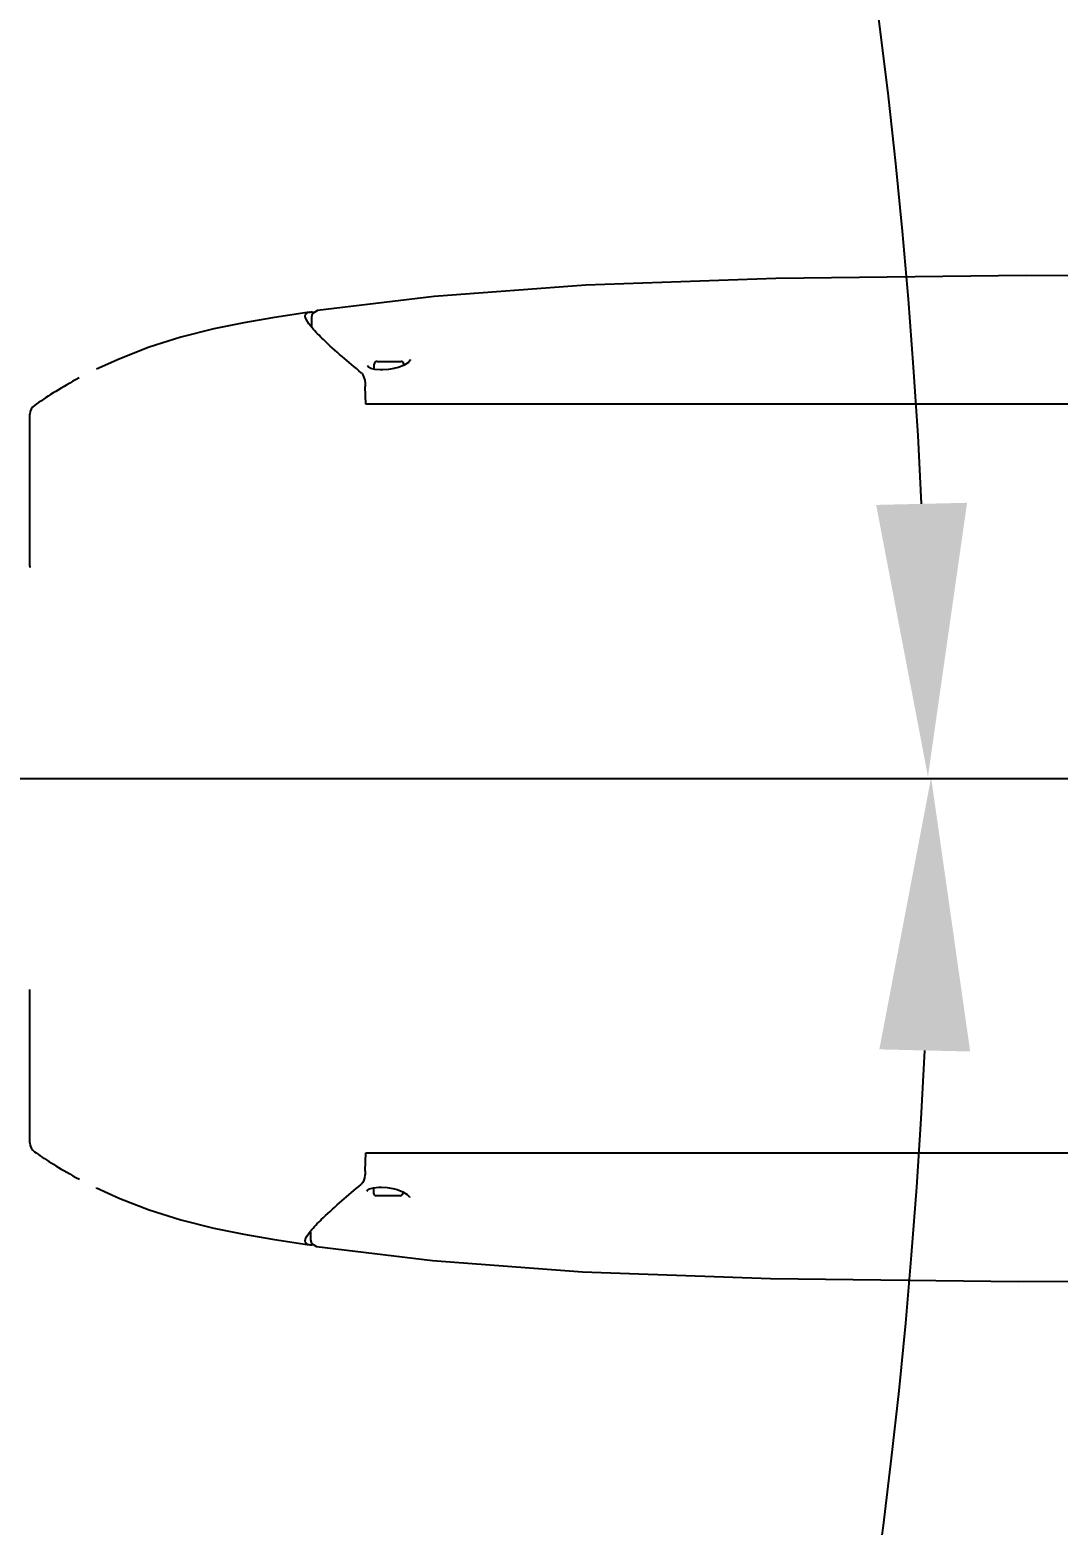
# Model space of a CAD drawing. Header units: millimetres. Extents: x 7426 to 8740, y 124 to 421.
# Drawn here: x 8524.49 to 8530.9, y 197.64 to 206.96 of the extents above; entities that cross this region are included whole.
import ezdxf

# ---------------------------------------------------------------- set-up
doc = ezdxf.new("R2010")
doc.units = ezdxf.units.MM
doc.linetypes.add('CENTER', pattern=[0.6, 0.375, -0.075, 0.075, -0.075])
for name, color, linetype in [('中心线', 7, 'Continuous'), ('外形图', 7, 'Continuous'), ('尺寸标注', 7, 'Continuous'), ('运动范围', 7, 'Continuous')]:
    doc.layers.add(name, color=color, linetype=linetype)
doc.styles.add('微软雅黑', font='msyh.ttc')
doc.dimstyles.new('尺寸标注_1_30比例', dxfattribs={"dimtxt": 2.1, "dimasz": 1.7, "dimexe": 0.5, "dimexo": 0.4, "dimgap": 0.5, "dimtad": 1, "dimdec": 1, "dimlfac": 30, "dimdsep": 46, "dimtxsty": '微软雅黑', "dimcen": 0.09, "dimadec": 0, "dimazin": 0, "dimtp": 0.01, "dimtm": 0.01, "dimtfac": 1, "dimtdec": 1, "dimtofl": 0, "dimtmove": 0, "dimatfit": 3, "dimfxl": 1, "dimtolj": 1, "dimarcsym": 0})

# ---------------------------------------------------------------- blocks, each defined once
blk = doc.blocks.new('*D1032')
at = {"layer": 'Defpoints', "color": 0}
for p in [(8479.1889, 235.7797), (8424.4634, 214.4979), (8493.6298, 202.302), (8493.6298, 202.302), (8552.9631, 202.302)]:
    blk.add_point(p, dxfattribs=at)
at = {"layer": '尺寸标注', "color": 0, "lineweight": -2}
blk.add_arc((8493.6298, 202.302), 36.4595, 2.67178, 167.32822, dxfattribs=at)
at = {"layer": '尺寸标注', "color": 0}
for points in [[(8457.7805, 210.3557), (8458.3362, 210.2443), (8457.7242, 208.6331)], [(8529.7663, 203.9949), (8530.3328, 204.0082), (8530.0892, 202.302)]]:
    blk.add_solid(points, dxfattribs=at)
at = {"layer": '尺寸标注', "color": 0, "insert": (8501.3478, 239.5612), "char_height": 2.1, "attachment_point": 5, "rotation": 348.29694, "style": '微软雅黑'}
blk.add_mtext('\\A1;+\\A1;170%%d', dxfattribs=at)
blk = doc.blocks.new('*D1033')
at = {"layer": 'Defpoints', "color": 0}
for p in [(8493.6379, 202.2945), (8493.6379, 202.2945), (8563.8712, 202.2945), (8424.4716, 190.0986), (8479.1924, 168.8062)]:
    blk.add_point(p, dxfattribs=at)
at = {"layer": '尺寸标注', "color": 0, "lineweight": -2}
blk.add_arc((8493.6379, 202.2945), 36.471, 192.67093, 357.32907, dxfattribs=at)
at = {"layer": '尺寸标注', "color": 0}
for points in [[(8530.3526, 200.5884), (8529.7861, 200.6016), (8530.1089, 202.2945)], [(8458.3329, 194.3502), (8457.7772, 194.2389), (8457.7209, 195.9614)]]:
    blk.add_solid(points, dxfattribs=at)
at = {"layer": '尺寸标注', "color": 0, "insert": (8502.5114, 168.5617), "char_height": 2.1, "attachment_point": 5, "rotation": 14.73786, "style": '微软雅黑'}
blk.add_mtext('\\A1;-\\A1;170%%d', dxfattribs=at)

msp = doc.modelspace()

# ---------------------------------------------------------------- linework, layer by layer
at = {"layer": '中心线', "linetype": 'CENTER', "ltscale": 50}
msp.add_line((8493.5579, 202.2895), (8563.7912, 202.2895), dxfattribs=at)
at = {"layer": '外形图', "linetype": 'Continuous'}
for p, q in [((8526.2838, 205.2059), (8526.251, 205.1868)), ((8526.2839, 205.2059), (8526.2838, 205.2059)), ((8526.2458, 205.1674), (8526.2458, 205.1077)), ((8526.251, 205.1868), (8526.2459, 205.1647)), ((8524.9074, 204.8415), (8524.9067, 204.8412)), ((8526.5967, 204.8598), (8526.5965, 204.8614)), ((8526.6411, 204.8391), (8526.6159, 204.8457)), ((8526.6382, 204.8399), (8526.6382, 204.8728)), ((8526.6738, 204.8361), (8526.6411, 204.8391)), ((8526.6549, 204.8895), (8526.8049, 204.8895)), ((8526.6829, 204.836), (8526.6738, 204.8361)), ((8526.6908, 204.8361), (8526.6829, 204.836)), ((8526.769, 204.8468), (8526.7615, 204.845)), ((8526.7882, 204.8521), (8526.769, 204.8468)), ((8526.8244, 204.8663), (8526.7882, 204.8521)), ((8526.8215, 204.8652), (8526.8215, 204.8728)), ((8526.8502, 204.8822), (8526.8244, 204.8663)), ((8526.5843, 204.6228), (8526.5819, 204.7338)), ((8524.4912, 203.614), (8524.4912, 204.5606)), ((8537.2835, 204.6228), (8526.5843, 204.6228)), ((8524.4912, 200.971), (8524.4912, 200.9748)), ((8524.4912, 200.965), (8524.4912, 200.971)), ((8524.4912, 200.0185), (8524.4912, 200.965)), ((8524.4912, 200.8584), (8524.4912, 200.8936)), ((8524.4912, 200.0838), (8524.4912, 200.0857)), ((8526.5819, 199.8452), (8526.5843, 199.9562)), ((8526.5843, 199.9562), (8536.7288, 199.9562)), ((8524.9074, 199.7375), (8524.9067, 199.7379)), ((8526.5912, 199.7177), (8526.5913, 199.7189)), ((8526.6084, 199.7325), (8526.6328, 199.7394)), ((8526.6328, 199.7394), (8526.6654, 199.7428)), ((8526.6329, 199.7394), (8526.6329, 199.7062)), ((8526.6654, 199.7428), (8526.6776, 199.743)), ((8526.6776, 199.743), (8526.6832, 199.743)), ((8526.7539, 199.7346), (8526.7637, 199.7322)), ((8526.7636, 199.7322), (8526.7802, 199.7277)), ((8526.7802, 199.7277), (8526.8168, 199.7139)), ((8526.8162, 199.7141), (8526.8162, 199.7062)), ((8526.8168, 199.7139), (8526.8435, 199.698)), ((8526.7995, 199.6895), (8526.6495, 199.6895)), ((8525.8246, 199.4497), (8526.0043, 199.4189)), ((8526.2405, 199.4634), (8526.2405, 199.4117)), ((8526.0043, 199.4189), (8526.232, 199.3825)), ((8526.2406, 199.4143), (8526.2457, 199.3922)), ((8526.2457, 199.3922), (8526.2785, 199.3732)), ((8526.2784, 199.3732), (8526.2786, 199.3731))]:
    msp.add_line(p, q, dxfattribs=at)
for points in [[(8535.4965, 205.3508), (8534.3018, 205.3869), (8532.702, 205.4189), (8530.7043, 205.4238), (8529.141, 205.4053), (8527.9557, 205.3641), (8527.012, 205.2948), (8526.284, 205.2059)], [(8525.8246, 205.1294), (8525.6378, 205.092), (8525.4311, 205.0395), (8525.2357, 204.9774), (8525.0511, 204.9062), (8524.9067, 204.8412)], [(8526.232, 205.1965), (8526.0043, 205.1601), (8525.8246, 205.1294)], [(8526.6159, 204.8457), (8526.601, 204.8539), (8526.5967, 204.8598)], [(8526.7615, 204.845), (8526.726, 204.8385), (8526.6908, 204.8361)], [(8526.8632, 204.9004), (8526.8623, 204.8962), (8526.8502, 204.8822)], [(8524.799, 204.7866), (8524.7791, 204.7759), (8524.7597, 204.7652), (8524.7408, 204.7547), (8524.7223, 204.7442), (8524.7043, 204.7337), (8524.6867, 204.7233), (8524.6695, 204.713), (8524.6527, 204.7027), (8524.6363, 204.6925), (8524.6202, 204.6824), (8524.6045, 204.6723), (8524.589, 204.6623), (8524.574, 204.6523), (8524.5593, 204.6425), (8524.5448, 204.6326), (8524.5307, 204.6229), (8524.5197, 204.6152)], [(8524.5197, 199.9638), (8524.5298, 199.9568), (8524.5428, 199.9478), (8524.5556, 199.9391), (8524.5684, 199.9304), (8524.5816, 199.9217), (8524.5951, 199.9128), (8524.609, 199.9038), (8524.6234, 199.8946), (8524.6383, 199.8853), (8524.6537, 199.8757), (8524.6697, 199.8659), (8524.6862, 199.856), (8524.7033, 199.8459), (8524.721, 199.8357), (8524.7393, 199.8252), (8524.7585, 199.8145), (8524.7785, 199.8035), (8524.7995, 199.7922)], [(8524.9067, 199.7379), (8525.0511, 199.6728), (8525.2357, 199.6016), (8525.4311, 199.5396), (8525.6378, 199.487), (8525.8246, 199.4497)], [(8526.5913, 199.7189), (8526.5948, 199.7244), (8526.6084, 199.7325)], [(8526.6832, 199.743), (8526.7184, 199.7408), (8526.7539, 199.7346)], [(8526.8435, 199.698), (8526.8566, 199.6835), (8526.8579, 199.6787)], [(8526.2786, 199.3731), (8527.0008, 199.2848), (8527.9355, 199.2157), (8529.1069, 199.1744), (8530.6546, 199.1554), (8532.6668, 199.1598), (8534.2848, 199.1918), (8535.4912, 199.2283)]]:
    msp.add_lwpolyline(points, dxfattribs=at)
for centre, radius, start, end in [((8526.6549, 204.8728), 0.0167, 90, 180), ((8526.8049, 204.8728), 0.0167, 0, 90), ((8524.5579, 204.5606), 0.0667, 124.94293, 180), ((8525.3923, 203.6018), 0.9011, 179.22051, 179.60239), ((8525.5323, 203.6007), 1.0411, 179.59919, 179.80708), ((8524.5579, 200.0185), 0.0667, 180, 235.05708), ((8526.6495, 199.7062), 0.0167, 180, 270), ((8526.7995, 199.7062), 0.0167, 270, 0)]:
    msp.add_arc(centre, radius, start, end, dxfattribs=at)
for points in [[(8526.232, 205.1965), (8526.2398, 205.1977), (8526.2477, 205.1976), (8526.2556, 205.197)], [(8526.213, 205.1518), (8526.2098, 205.1586), (8526.2071, 205.1661), (8526.2071, 205.1736)], [(8526.2071, 199.4054), (8526.2071, 199.4122), (8526.2094, 199.419), (8526.2121, 199.4252)], [(8526.2127, 199.3908), (8526.209, 199.3945), (8526.2071, 199.4002), (8526.2071, 199.4054)], [(8526.232, 199.3825), (8526.225, 199.3836), (8526.2176, 199.3858), (8526.2127, 199.3908)], [(8526.2515, 199.3818), (8526.245, 199.3815), (8526.2384, 199.3815), (8526.232, 199.3825)]]:
    msp.add_open_spline(points, degree=3, dxfattribs=at)
for points, knots in [([(8526.2071, 205.1736), (8526.2071, 205.1791), (8526.2122, 205.1921), (8526.2253, 205.1955), (8526.232, 205.1965)], [0, 0, 0, 0, 0.449061, 1, 1, 1, 1]), ([(8526.5561, 204.819), (8526.4762, 204.8861), (8526.3699, 204.9752), (8526.2575, 205.0881), (8526.2222, 205.1321), (8526.213, 205.1518)], [0, 0, 0, 0, 0.652394, 0.864456, 1, 1, 1, 1]), ([(8526.5561, 204.819), (8526.5601, 204.8156), (8526.5778, 204.7905), (8526.5814, 204.7587), (8526.5819, 204.7338)], [0, 0, 0, 0, 0.173817, 1, 1, 1, 1]), ([(8526.5819, 199.8452), (8526.5817, 199.8357), (8526.579, 199.8065), (8526.5717, 199.7732), (8526.5561, 199.76)], [0, 0, 0, 0, 0.317559, 1, 1, 1, 1]), ([(8526.2121, 199.4252), (8526.2207, 199.4448), (8526.2557, 199.489), (8526.3683, 199.6026), (8526.4755, 199.6924), (8526.5561, 199.76)], [0, 0, 0, 0, 0.133409, 0.344691, 1, 1, 1, 1])]:
    msp.add_open_spline(points, degree=3, knots=knots, dxfattribs=at)
at = {"layer": '运动范围'}
msp.add_arc((8493.5579, 202.2895), 70.2333, 190, 30.822489, dxfattribs=at)

# ---------------------------------------------------------------- dimensions: what is measured, and where the dimension line sits
at = {"layer": '尺寸标注'}
for base, line1, line2, text, picture, middle in [((8479.1889, 235.7797), ((8493.6298, 202.302), (8552.9631, 202.302)), ((8493.6298, 202.302), (8424.4634, 214.4979)), '\\A1;+<>', '*D1032', (8501.0252, 238.0036)), ((8479.1924, 168.8062), ((8493.6379, 202.2945), (8563.8712, 202.2945)), ((8493.6379, 202.2945), (8424.4716, 190.0986)), '\\A1;-<>', '*D1033', (8502.916, 167.0234))]:
    dim = msp.add_angular_dim_2l(base=base, line1=line1, line2=line2, text=text, dimstyle='尺寸标注_1_30比例', dxfattribs=at)
    dim.commit()
    dim.dimension.update_dxf_attribs({"geometry": picture, "text_midpoint": middle, "dimtype": 162})

doc.saveas('drawing.dxf')
